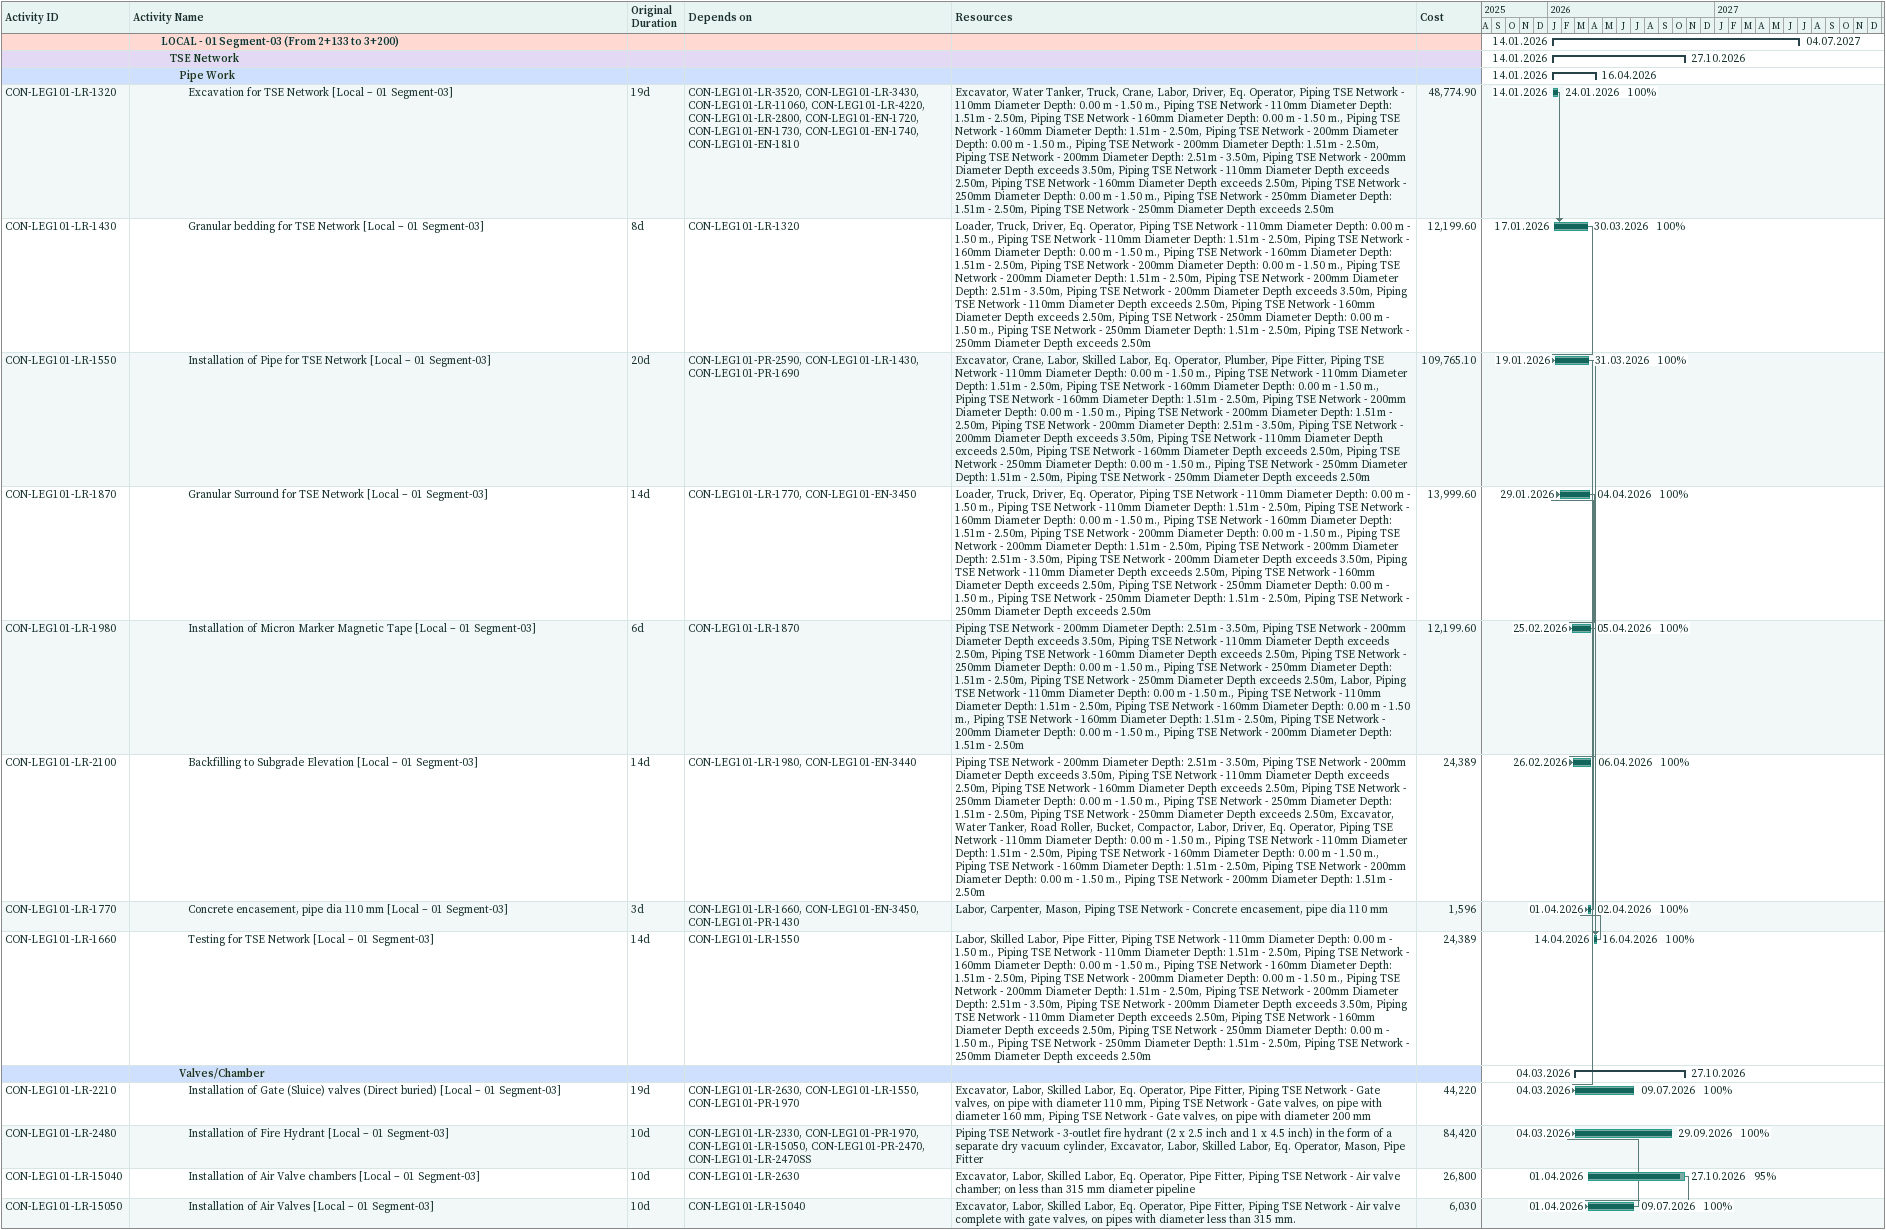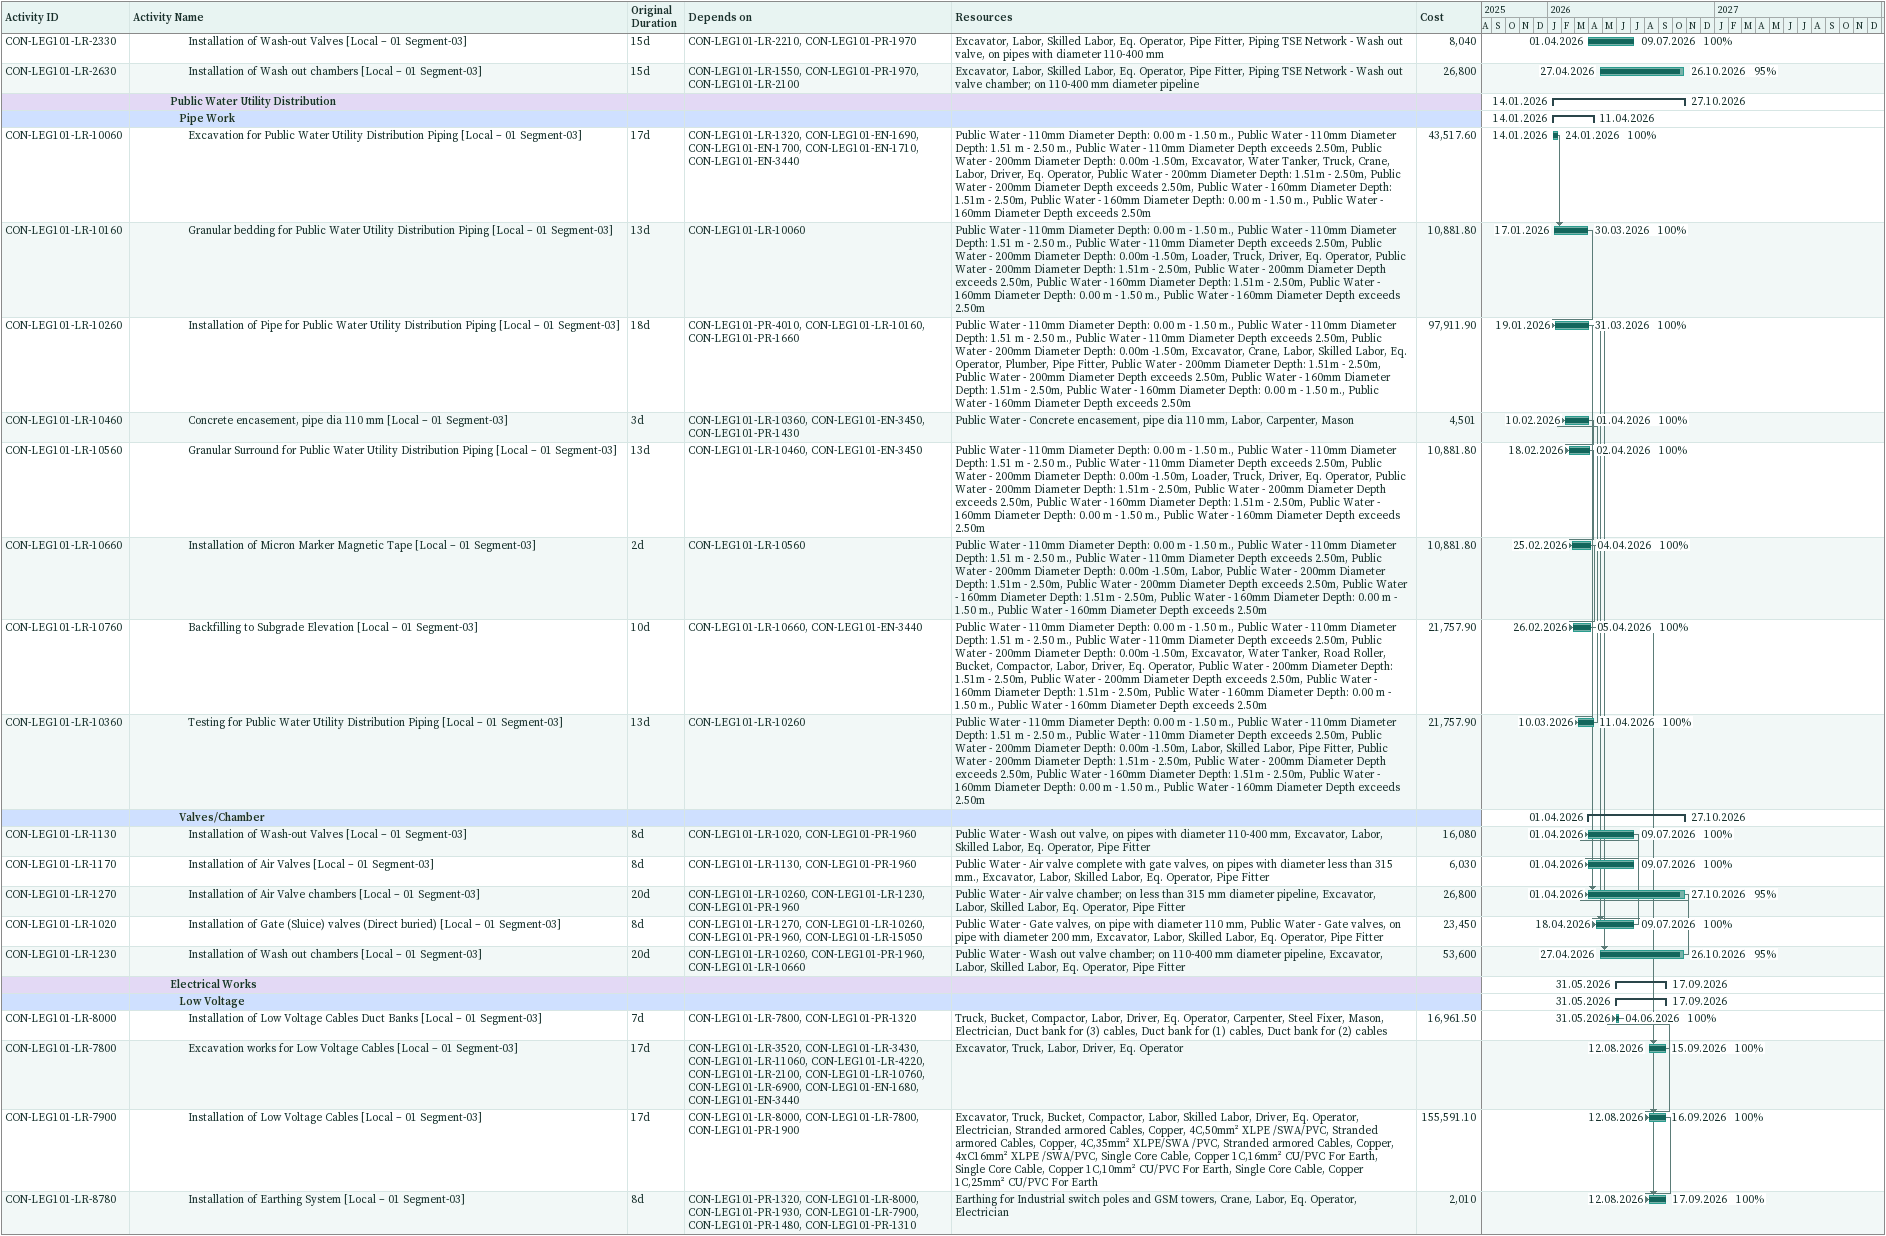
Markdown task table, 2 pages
| ID | Level | Task | Original duration | Start | Finish | Predecessors | Resources | % complete | Cost |
|---|---|---|---|---|---|---|---|---|---|
|  | 4 | **LOCAL - 01 Segment-03 (From 2+133 to 3+200)** |  | 2026-01-14 | 2027-07-04 |  |  |  |  |
|  | 5 | **TSE Network** |  | 2026-01-14 | 2026-10-27 |  |  |  |  |
|  | 6 | **Pipe Work** |  | 2026-01-14 | 2026-04-16 |  |  |  |  |
| CON-LEG101-LR-1320 | 7 | Excavation for TSE Network [Local – 01 Segment-03] | 19d | 2026-01-14 | 2026-01-24 | CON-LEG101-LR-3520, CON-LEG101-LR-3430, CON-LEG101-LR-11060, CON-LEG101-LR-4220, CON-LEG101-LR-2800, CON-LEG101-EN-1720, CON-LEG101-EN-1730, CON-LEG101-EN-1740, CON-LEG101-EN-1810 | Excavator, Water Tanker, Truck, Crane, Labor, Driver, Eq. Operator, Piping TSE Network - 110mm Diameter Depth: 0.00 m - 1.50 m., Piping TSE Network - 110mm Diameter Depth: 1.51m - 2.50m, Piping TSE Network - 160mm Diameter Depth: 0.00 m - 1.50 m., Piping TSE Network - 160mm Diameter Depth: 1.51m - 2.50m, Piping TSE Network - 200mm Diameter Depth: 0.00 m - 1.50 m., Piping TSE Network - 200mm Diameter Depth: 1.51m - 2.50m, Piping TSE Network - 200mm Diameter Depth: 2.51m - 3.50m, Piping TSE Network - 200mm Diameter Depth exceeds 3.50m, Piping TSE Network - 110mm Diameter Depth exceeds 2.50m, Piping TSE Network - 160mm Diameter Depth exceeds 2.50m, Piping TSE Network - 250mm Diameter Depth: 0.00 m - 1.50 m., Piping TSE Network - 250mm Diameter Depth: 1.51m - 2.50m, Piping TSE Network - 250mm Diameter Depth exceeds 2.50m | 100 | 48774.90 |
| CON-LEG101-LR-1430 | 7 | Granular bedding for TSE Network [Local – 01 Segment-03] | 8d | 2026-01-17 | 2026-03-30 | CON-LEG101-LR-1320 | Loader, Truck, Driver, Eq. Operator, Piping TSE Network - 110mm Diameter Depth: 0.00 m - 1.50 m., Piping TSE Network - 110mm Diameter Depth: 1.51m - 2.50m, Piping TSE Network - 160mm Diameter Depth: 0.00 m - 1.50 m., Piping TSE Network - 160mm Diameter Depth: 1.51m - 2.50m, Piping TSE Network - 200mm Diameter Depth: 0.00 m - 1.50 m., Piping TSE Network - 200mm Diameter Depth: 1.51m - 2.50m, Piping TSE Network - 200mm Diameter Depth: 2.51m - 3.50m, Piping TSE Network - 200mm Diameter Depth exceeds 3.50m, Piping TSE Network - 110mm Diameter Depth exceeds 2.50m, Piping TSE Network - 160mm Diameter Depth exceeds 2.50m, Piping TSE Network - 250mm Diameter Depth: 0.00 m - 1.50 m., Piping TSE Network - 250mm Diameter Depth: 1.51m - 2.50m, Piping TSE Network - 250mm Diameter Depth exceeds 2.50m | 100 | 12199.60 |
| CON-LEG101-LR-1550 | 7 | Installation of Pipe for TSE Network [Local – 01 Segment-03] | 20d | 2026-01-19 | 2026-03-31 | CON-LEG101-PR-2590, CON-LEG101-LR-1430, CON-LEG101-PR-1690 | Excavator, Crane, Labor, Skilled Labor, Eq. Operator, Plumber, Pipe Fitter, Piping TSE Network - 110mm Diameter Depth: 0.00 m - 1.50 m., Piping TSE Network - 110mm Diameter Depth: 1.51m - 2.50m, Piping TSE Network - 160mm Diameter Depth: 0.00 m - 1.50 m., Piping TSE Network - 160mm Diameter Depth: 1.51m - 2.50m, Piping TSE Network - 200mm Diameter Depth: 0.00 m - 1.50 m., Piping TSE Network - 200mm Diameter Depth: 1.51m - 2.50m, Piping TSE Network - 200mm Diameter Depth: 2.51m - 3.50m, Piping TSE Network - 200mm Diameter Depth exceeds 3.50m, Piping TSE Network - 110mm Diameter Depth exceeds 2.50m, Piping TSE Network - 160mm Diameter Depth exceeds 2.50m, Piping TSE Network - 250mm Diameter Depth: 0.00 m - 1.50 m., Piping TSE Network - 250mm Diameter Depth: 1.51m - 2.50m, Piping TSE Network - 250mm Diameter Depth exceeds 2.50m | 100 | 109765.10 |
| CON-LEG101-LR-1870 | 7 | Granular Surround for TSE Network [Local – 01 Segment-03] | 14d | 2026-01-29 | 2026-04-04 | CON-LEG101-LR-1770, CON-LEG101-EN-3450 | Loader, Truck, Driver, Eq. Operator, Piping TSE Network - 110mm Diameter Depth: 0.00 m - 1.50 m., Piping TSE Network - 110mm Diameter Depth: 1.51m - 2.50m, Piping TSE Network - 160mm Diameter Depth: 0.00 m - 1.50 m., Piping TSE Network - 160mm Diameter Depth: 1.51m - 2.50m, Piping TSE Network - 200mm Diameter Depth: 0.00 m - 1.50 m., Piping TSE Network - 200mm Diameter Depth: 1.51m - 2.50m, Piping TSE Network - 200mm Diameter Depth: 2.51m - 3.50m, Piping TSE Network - 200mm Diameter Depth exceeds 3.50m, Piping TSE Network - 110mm Diameter Depth exceeds 2.50m, Piping TSE Network - 160mm Diameter Depth exceeds 2.50m, Piping TSE Network - 250mm Diameter Depth: 0.00 m - 1.50 m., Piping TSE Network - 250mm Diameter Depth: 1.51m - 2.50m, Piping TSE Network - 250mm Diameter Depth exceeds 2.50m | 100 | 13999.60 |
| CON-LEG101-LR-1980 | 7 | Installation of Micron Marker Magnetic Tape [Local – 01 Segment-03] | 6d | 2026-02-25 | 2026-04-05 | CON-LEG101-LR-1870 | Piping TSE Network - 200mm Diameter Depth: 2.51m - 3.50m, Piping TSE Network - 200mm Diameter Depth exceeds 3.50m, Piping TSE Network - 110mm Diameter Depth exceeds 2.50m, Piping TSE Network - 160mm Diameter Depth exceeds 2.50m, Piping TSE Network - 250mm Diameter Depth: 0.00 m - 1.50 m., Piping TSE Network - 250mm Diameter Depth: 1.51m - 2.50m, Piping TSE Network - 250mm Diameter Depth exceeds 2.50m, Labor, Piping TSE Network - 110mm Diameter Depth: 0.00 m - 1.50 m., Piping TSE Network - 110mm Diameter Depth: 1.51m - 2.50m, Piping TSE Network - 160mm Diameter Depth: 0.00 m - 1.50 m., Piping TSE Network - 160mm Diameter Depth: 1.51m - 2.50m, Piping TSE Network - 200mm Diameter Depth: 0.00 m - 1.50 m., Piping TSE Network - 200mm Diameter Depth: 1.51m - 2.50m | 100 | 12199.60 |
| CON-LEG101-LR-2100 | 7 | Backfilling to Subgrade Elevation [Local – 01 Segment-03] | 14d | 2026-02-26 | 2026-04-06 | CON-LEG101-LR-1980, CON-LEG101-EN-3440 | Piping TSE Network - 200mm Diameter Depth: 2.51m - 3.50m, Piping TSE Network - 200mm Diameter Depth exceeds 3.50m, Piping TSE Network - 110mm Diameter Depth exceeds 2.50m, Piping TSE Network - 160mm Diameter Depth exceeds 2.50m, Piping TSE Network - 250mm Diameter Depth: 0.00 m - 1.50 m., Piping TSE Network - 250mm Diameter Depth: 1.51m - 2.50m, Piping TSE Network - 250mm Diameter Depth exceeds 2.50m, Excavator, Water Tanker, Road Roller, Bucket, Compactor, Labor, Driver, Eq. Operator, Piping TSE Network - 110mm Diameter Depth: 0.00 m - 1.50 m., Piping TSE Network - 110mm Diameter Depth: 1.51m - 2.50m, Piping TSE Network - 160mm Diameter Depth: 0.00 m - 1.50 m., Piping TSE Network - 160mm Diameter Depth: 1.51m - 2.50m, Piping TSE Network - 200mm Diameter Depth: 0.00 m - 1.50 m., Piping TSE Network - 200mm Diameter Depth: 1.51m - 2.50m | 100 | 24389 |
| CON-LEG101-LR-1770 | 7 | Concrete encasement, pipe dia 110 mm [Local – 01 Segment-03] | 3d | 2026-04-01 | 2026-04-02 | CON-LEG101-LR-1660, CON-LEG101-EN-3450, CON-LEG101-PR-1430 | Labor, Carpenter, Mason, Piping TSE Network - Concrete encasement, pipe dia 110 mm | 100 | 1596 |
| CON-LEG101-LR-1660 | 7 | Testing for TSE Network [Local – 01 Segment-03] | 14d | 2026-04-14 | 2026-04-16 | CON-LEG101-LR-1550 | Labor, Skilled Labor, Pipe Fitter, Piping TSE Network - 110mm Diameter Depth: 0.00 m - 1.50 m., Piping TSE Network - 110mm Diameter Depth: 1.51m - 2.50m, Piping TSE Network - 160mm Diameter Depth: 0.00 m - 1.50 m., Piping TSE Network - 160mm Diameter Depth: 1.51m - 2.50m, Piping TSE Network - 200mm Diameter Depth: 0.00 m - 1.50 m., Piping TSE Network - 200mm Diameter Depth: 1.51m - 2.50m, Piping TSE Network - 200mm Diameter Depth: 2.51m - 3.50m, Piping TSE Network - 200mm Diameter Depth exceeds 3.50m, Piping TSE Network - 110mm Diameter Depth exceeds 2.50m, Piping TSE Network - 160mm Diameter Depth exceeds 2.50m, Piping TSE Network - 250mm Diameter Depth: 0.00 m - 1.50 m., Piping TSE Network - 250mm Diameter Depth: 1.51m - 2.50m, Piping TSE Network - 250mm Diameter Depth exceeds 2.50m | 100 | 24389 |
|  | 6 | **Valves/Chamber** |  | 2026-03-04 | 2026-10-27 |  |  |  |  |
| CON-LEG101-LR-2210 | 7 | Installation of Gate (Sluice) valves (Direct buried) [Local – 01 Segment-03] | 19d | 2026-03-04 | 2026-07-09 | CON-LEG101-LR-2630, CON-LEG101-LR-1550, CON-LEG101-PR-1970 | Excavator, Labor, Skilled Labor, Eq. Operator, Pipe Fitter, Piping TSE Network - Gate valves, on pipe with diameter 110 mm, Piping TSE Network - Gate valves, on pipe with diameter 160 mm, Piping TSE Network - Gate valves, on pipe with diameter 200 mm | 100 | 44220 |
| CON-LEG101-LR-2480 | 7 | Installation of Fire Hydrant [Local – 01 Segment-03] | 10d | 2026-03-04 | 2026-09-29 | CON-LEG101-LR-2330, CON-LEG101-PR-1970, CON-LEG101-LR-15050, CON-LEG101-PR-2470, CON-LEG101-LR-2470SS | Piping TSE Network - 3-outlet fire hydrant (2 x 2.5 inch and 1 x 4.5 inch) in the form of a separate dry vacuum cylinder, Excavator, Labor, Skilled Labor, Eq. Operator, Mason, Pipe Fitter | 100 | 84420 |
| CON-LEG101-LR-15040 | 7 | Installation of Air Valve chambers [Local – 01 Segment-03] | 10d | 2026-04-01 | 2026-10-27 | CON-LEG101-LR-2630 | Excavator, Labor, Skilled Labor, Eq. Operator, Pipe Fitter, Piping TSE Network - Air valve chamber; on less than 315 mm diameter pipeline | 95 | 26800 |
| CON-LEG101-LR-15050 | 7 | Installation of Air Valves [Local – 01 Segment-03] | 10d | 2026-04-01 | 2026-07-09 | CON-LEG101-LR-15040 | Excavator, Labor, Skilled Labor, Eq. Operator, Pipe Fitter, Piping TSE Network - Air valve complete with gate valves, on pipes with diameter less than 315 mm. | 100 | 6030 |
| CON-LEG101-LR-2330 | 7 | Installation of Wash-out Valves [Local – 01 Segment-03] | 15d | 2026-04-01 | 2026-07-09 | CON-LEG101-LR-2210, CON-LEG101-PR-1970 | Excavator, Labor, Skilled Labor, Eq. Operator, Pipe Fitter, Piping TSE Network - Wash out valve, on pipes with diameter 110-400 mm | 100 | 8040 |
| CON-LEG101-LR-2630 | 7 | Installation of Wash out chambers [Local – 01 Segment-03] | 15d | 2026-04-27 | 2026-10-26 | CON-LEG101-LR-1550, CON-LEG101-PR-1970, CON-LEG101-LR-2100 | Excavator, Labor, Skilled Labor, Eq. Operator, Pipe Fitter, Piping TSE Network - Wash out valve chamber; on 110-400 mm diameter pipeline | 95 | 26800 |
|  | 5 | **Public Water Utility Distribution** |  | 2026-01-14 | 2026-10-27 |  |  |  |  |
|  | 6 | **Pipe Work** |  | 2026-01-14 | 2026-04-11 |  |  |  |  |
| CON-LEG101-LR-10060 | 7 | Excavation for Public Water Utility Distribution Piping [Local – 01 Segment-03] | 17d | 2026-01-14 | 2026-01-24 | CON-LEG101-LR-1320, CON-LEG101-EN-1690, CON-LEG101-EN-1700, CON-LEG101-EN-1710, CON-LEG101-EN-3440 | Public Water - 110mm Diameter Depth: 0.00 m - 1.50 m., Public Water - 110mm Diameter Depth: 1.51 m - 2.50 m., Public Water - 110mm Diameter Depth exceeds 2.50m, Public Water - 200mm Diameter Depth: 0.00m -1.50m, Excavator, Water Tanker, Truck, Crane, Labor, Driver, Eq. Operator, Public Water - 200mm Diameter Depth: 1.51m - 2.50m, Public Water - 200mm Diameter Depth exceeds 2.50m, Public Water - 160mm Diameter Depth: 1.51m - 2.50m, Public Water - 160mm Diameter Depth: 0.00 m - 1.50 m., Public Water - 160mm Diameter Depth exceeds 2.50m | 100 | 43517.60 |
| CON-LEG101-LR-10160 | 7 | Granular bedding for Public Water Utility Distribution Piping [Local – 01 Segment-03] | 13d | 2026-01-17 | 2026-03-30 | CON-LEG101-LR-10060 | Public Water - 110mm Diameter Depth: 0.00 m - 1.50 m., Public Water - 110mm Diameter Depth: 1.51 m - 2.50 m., Public Water - 110mm Diameter Depth exceeds 2.50m, Public Water - 200mm Diameter Depth: 0.00m -1.50m, Loader, Truck, Driver, Eq. Operator, Public Water - 200mm Diameter Depth: 1.51m - 2.50m, Public Water - 200mm Diameter Depth exceeds 2.50m, Public Water - 160mm Diameter Depth: 1.51m - 2.50m, Public Water - 160mm Diameter Depth: 0.00 m - 1.50 m., Public Water - 160mm Diameter Depth exceeds 2.50m | 100 | 10881.80 |
| CON-LEG101-LR-10260 | 7 | Installation of Pipe for Public Water Utility Distribution Piping [Local – 01 Segment-03] | 18d | 2026-01-19 | 2026-03-31 | CON-LEG101-PR-4010, CON-LEG101-LR-10160, CON-LEG101-PR-1660 | Public Water - 110mm Diameter Depth: 0.00 m - 1.50 m., Public Water - 110mm Diameter Depth: 1.51 m - 2.50 m., Public Water - 110mm Diameter Depth exceeds 2.50m, Public Water - 200mm Diameter Depth: 0.00m -1.50m, Excavator, Crane, Labor, Skilled Labor, Eq. Operator, Plumber, Pipe Fitter, Public Water - 200mm Diameter Depth: 1.51m - 2.50m, Public Water - 200mm Diameter Depth exceeds 2.50m, Public Water - 160mm Diameter Depth: 1.51m - 2.50m, Public Water - 160mm Diameter Depth: 0.00 m - 1.50 m., Public Water - 160mm Diameter Depth exceeds 2.50m | 100 | 97911.90 |
| CON-LEG101-LR-10460 | 7 | Concrete encasement, pipe dia 110 mm [Local – 01 Segment-03] | 3d | 2026-02-10 | 2026-04-01 | CON-LEG101-LR-10360, CON-LEG101-EN-3450, CON-LEG101-PR-1430 | Public Water - Concrete encasement, pipe dia 110 mm, Labor, Carpenter, Mason | 100 | 4501 |
| CON-LEG101-LR-10560 | 7 | Granular Surround for Public Water Utility Distribution Piping [Local – 01 Segment-03] | 13d | 2026-02-18 | 2026-04-02 | CON-LEG101-LR-10460, CON-LEG101-EN-3450 | Public Water - 110mm Diameter Depth: 0.00 m - 1.50 m., Public Water - 110mm Diameter Depth: 1.51 m - 2.50 m., Public Water - 110mm Diameter Depth exceeds 2.50m, Public Water - 200mm Diameter Depth: 0.00m -1.50m, Loader, Truck, Driver, Eq. Operator, Public Water - 200mm Diameter Depth: 1.51m - 2.50m, Public Water - 200mm Diameter Depth exceeds 2.50m, Public Water - 160mm Diameter Depth: 1.51m - 2.50m, Public Water - 160mm Diameter Depth: 0.00 m - 1.50 m., Public Water - 160mm Diameter Depth exceeds 2.50m | 100 | 10881.80 |
| CON-LEG101-LR-10660 | 7 | Installation of Micron Marker Magnetic Tape [Local – 01 Segment-03] | 2d | 2026-02-25 | 2026-04-04 | CON-LEG101-LR-10560 | Public Water - 110mm Diameter Depth: 0.00 m - 1.50 m., Public Water - 110mm Diameter Depth: 1.51 m - 2.50 m., Public Water - 110mm Diameter Depth exceeds 2.50m, Public Water - 200mm Diameter Depth: 0.00m -1.50m, Labor, Public Water - 200mm Diameter Depth: 1.51m - 2.50m, Public Water - 200mm Diameter Depth exceeds 2.50m, Public Water - 160mm Diameter Depth: 1.51m - 2.50m, Public Water - 160mm Diameter Depth: 0.00 m - 1.50 m., Public Water - 160mm Diameter Depth exceeds 2.50m | 100 | 10881.80 |
| CON-LEG101-LR-10760 | 7 | Backfilling to Subgrade Elevation [Local – 01 Segment-03] | 10d | 2026-02-26 | 2026-04-05 | CON-LEG101-LR-10660, CON-LEG101-EN-3440 | Public Water - 110mm Diameter Depth: 0.00 m - 1.50 m., Public Water - 110mm Diameter Depth: 1.51 m - 2.50 m., Public Water - 110mm Diameter Depth exceeds 2.50m, Public Water - 200mm Diameter Depth: 0.00m -1.50m, Excavator, Water Tanker, Road Roller, Bucket, Compactor, Labor, Driver, Eq. Operator, Public Water - 200mm Diameter Depth: 1.51m - 2.50m, Public Water - 200mm Diameter Depth exceeds 2.50m, Public Water - 160mm Diameter Depth: 1.51m - 2.50m, Public Water - 160mm Diameter Depth: 0.00 m - 1.50 m., Public Water - 160mm Diameter Depth exceeds 2.50m | 100 | 21757.90 |
| CON-LEG101-LR-10360 | 7 | Testing for Public Water Utility Distribution Piping [Local – 01 Segment-03] | 13d | 2026-03-10 | 2026-04-11 | CON-LEG101-LR-10260 | Public Water - 110mm Diameter Depth: 0.00 m - 1.50 m., Public Water - 110mm Diameter Depth: 1.51 m - 2.50 m., Public Water - 110mm Diameter Depth exceeds 2.50m, Public Water - 200mm Diameter Depth: 0.00m -1.50m, Labor, Skilled Labor, Pipe Fitter, Public Water - 200mm Diameter Depth: 1.51m - 2.50m, Public Water - 200mm Diameter Depth exceeds 2.50m, Public Water - 160mm Diameter Depth: 1.51m - 2.50m, Public Water - 160mm Diameter Depth: 0.00 m - 1.50 m., Public Water - 160mm Diameter Depth exceeds 2.50m | 100 | 21757.90 |
|  | 6 | **Valves/Chamber** |  | 2026-04-01 | 2026-10-27 |  |  |  |  |
| CON-LEG101-LR-1130 | 7 | Installation of Wash-out Valves [Local – 01 Segment-03] | 8d | 2026-04-01 | 2026-07-09 | CON-LEG101-LR-1020, CON-LEG101-PR-1960 | Public Water - Wash out valve, on pipes with diameter 110-400 mm, Excavator, Labor, Skilled Labor, Eq. Operator, Pipe Fitter | 100 | 16080 |
| CON-LEG101-LR-1170 | 7 | Installation of Air Valves [Local – 01 Segment-03] | 8d | 2026-04-01 | 2026-07-09 | CON-LEG101-LR-1130, CON-LEG101-PR-1960 | Public Water - Air valve complete with gate valves, on pipes with diameter less than 315 mm., Excavator, Labor, Skilled Labor, Eq. Operator, Pipe Fitter | 100 | 6030 |
| CON-LEG101-LR-1270 | 7 | Installation of Air Valve chambers [Local – 01 Segment-03] | 20d | 2026-04-01 | 2026-10-27 | CON-LEG101-LR-10260, CON-LEG101-LR-1230, CON-LEG101-PR-1960 | Public Water - Air valve chamber; on less than 315 mm diameter pipeline, Excavator, Labor, Skilled Labor, Eq. Operator, Pipe Fitter | 95 | 26800 |
| CON-LEG101-LR-1020 | 7 | Installation of Gate (Sluice) valves (Direct buried) [Local – 01 Segment-03] | 8d | 2026-04-18 | 2026-07-09 | CON-LEG101-LR-1270, CON-LEG101-LR-10260, CON-LEG101-PR-1960, CON-LEG101-LR-15050 | Public Water - Gate valves, on pipe with diameter 110 mm, Public Water - Gate valves, on pipe with diameter 200 mm, Excavator, Labor, Skilled Labor, Eq. Operator, Pipe Fitter | 100 | 23450 |
| CON-LEG101-LR-1230 | 7 | Installation of Wash out chambers [Local – 01 Segment-03] | 20d | 2026-04-27 | 2026-10-26 | CON-LEG101-LR-10260, CON-LEG101-PR-1960, CON-LEG101-LR-10660 | Public Water - Wash out valve chamber; on 110-400 mm diameter pipeline, Excavator, Labor, Skilled Labor, Eq. Operator, Pipe Fitter | 95 | 53600 |
|  | 5 | **Electrical Works** |  | 2026-05-31 | 2026-09-17 |  |  |  |  |
|  | 6 | **Low Voltage** |  | 2026-05-31 | 2026-09-17 |  |  |  |  |
| CON-LEG101-LR-8000 | 7 | Installation of Low Voltage Cables Duct Banks [Local – 01 Segment-03] | 7d | 2026-05-31 | 2026-06-04 | CON-LEG101-LR-7800, CON-LEG101-PR-1320 | Truck, Bucket, Compactor, Labor, Driver, Eq. Operator, Carpenter, Steel Fixer, Mason, Electrician, Duct bank for (3) cables, Duct bank for (1) cables, Duct bank for (2) cables | 100 | 16961.50 |
| CON-LEG101-LR-7800 | 7 | Excavation works for Low Voltage Cables [Local – 01 Segment-03] | 17d | 2026-08-12 | 2026-09-15 | CON-LEG101-LR-3520, CON-LEG101-LR-3430, CON-LEG101-LR-11060, CON-LEG101-LR-4220, CON-LEG101-LR-2100, CON-LEG101-LR-10760, CON-LEG101-LR-6900, CON-LEG101-EN-1680, CON-LEG101-EN-3440 | Excavator, Truck, Labor, Driver, Eq. Operator | 100 |  |
| CON-LEG101-LR-7900 | 7 | Installation of Low Voltage Cables [Local – 01 Segment-03] | 17d | 2026-08-12 | 2026-09-16 | CON-LEG101-LR-8000, CON-LEG101-LR-7800, CON-LEG101-PR-1900 | Excavator, Truck, Bucket, Compactor, Labor, Skilled Labor, Driver, Eq. Operator, Electrician, Stranded armored Cables, Copper, 4C,50mm² XLPE /SWA/PVC, Stranded armored Cables, Copper, 4C,35mm² XLPE/SWA /PVC, Stranded armored Cables, Copper, 4xC16mm² XLPE /SWA/PVC, Single Core Cable, Copper 1C,16mm² CU/PVC For Earth, Single Core Cable, Copper 1C,10mm² CU/PVC For Earth, Single Core Cable, Copper 1C,25mm² CU/PVC For Earth | 100 | 155591.10 |
| CON-LEG101-LR-8780 | 7 | Installation of Earthing System [Local – 01 Segment-03] | 8d | 2026-08-12 | 2026-09-17 | CON-LEG101-PR-1320, CON-LEG101-LR-8000, CON-LEG101-PR-1930, CON-LEG101-LR-7900, CON-LEG101-PR-1480, CON-LEG101-PR-1310 | Earthing for Industrial switch poles and GSM towers, Crane, Labor, Eq. Operator, Electrician | 100 | 2010 |
